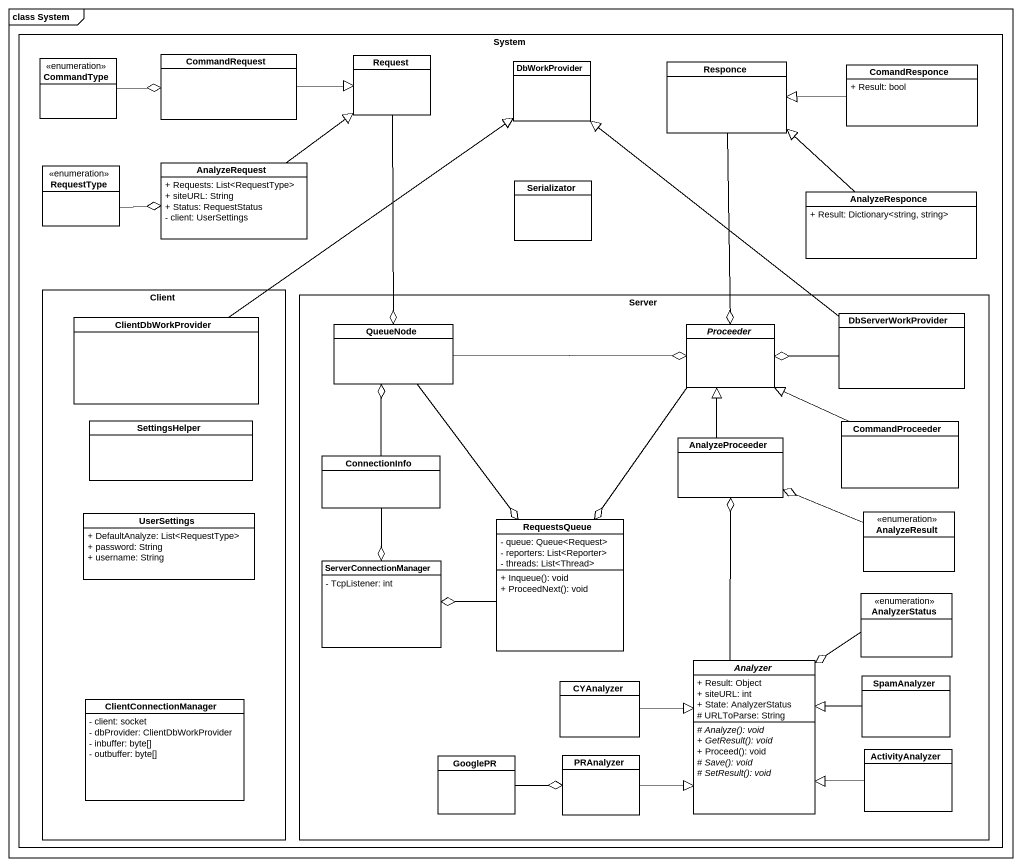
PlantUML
@startuml
mainframe class System
hide circle
hide empty members
skinparam classAttributeIconSize 0
rectangle System {
  enum CommandType
  class CommandRequest
  class Request
  class DbWorkProvider
  class Responce
  class ComandResponce {
    + Result: bool
  }
  enum RequestType
  class AnalyzeRequest {
    + Requests: List<RequestType>
    + siteURL: String
    + Status: RequestStatus
    - client: UserSettings
  }
  class Serializator
  class AnalyzeResponce {
    + Result: Dictionary<string, string>
  }
  rectangle Client {
    class ClientDbWorkProvider
    class SettingsHelper
    class UserSettings {
      + DefaultAnalyze: List<RequestType>
      + password: String
      + username: String
    }
    class ClientConnectionManager {
      - client: socket
      - dbProvider: ClientDbWorkProvider
      - inbuffer: byte[]
      - outbuffer: byte[]
    }
  }
  rectangle Server {
    class QueueNode
    abstract class Proceeder
    class DbServerWorkProvider
    class CommandProceeder
    class ConnectionInfo
    class AnalyzeProceeder
    class RequestsQueue {
      - queue: Queue<Request>
      - reporters: List<Reporter>
      - threads: List<Thread>
      + Inqueue(): void
      + ProceedNext(): void
    }
    enum AnalyzeResult
    class ServerConnectionManager {
      - TcpListener: int
    }
    enum AnalyzerStatus
    class CYAnalyzer
    abstract class Analyzer {
      + Result: Object
      + siteURL: int
      + State: AnalyzerStatus
      # URLToParse: String
      {abstract} # Analyze(): void
      {abstract} + GetResult(): void
      + Proceed(): void
      {abstract} # Save(): void
      {abstract} # SetResult(): void
    }
    class SpamAnalyzer
    class GooglePR
    class PRAnalyzer
    class ActivityAnalyzer
  }
}
CommandType -right-o CommandRequest
CommandRequest -right-|> Request
Request --o QueueNode
Responce --o Proceeder
ComandResponce -left-|> Responce
RequestType -right-o AnalyzeRequest
AnalyzeRequest -up-|> Request
AnalyzeResponce -up-|> Responce
ClientDbWorkProvider -up-|> DbWorkProvider
QueueNode -right-o Proceeder
QueueNode --o RequestsQueue
Proceeder --o RequestsQueue
DbServerWorkProvider -up-|> DbWorkProvider
DbServerWorkProvider -left-o Proceeder
CommandProceeder -left-|> Proceeder
ConnectionInfo -up-o QueueNode
ConnectionInfo --o ServerConnectionManager
AnalyzeProceeder -up-|> Proceeder
RequestsQueue -left-o ServerConnectionManager
AnalyzeResult -left-o AnalyzeProceeder
AnalyzerStatus --o Analyzer
CYAnalyzer -right-|> Analyzer
Analyzer -up-o AnalyzeProceeder
SpamAnalyzer -left-|> Analyzer
GooglePR -right-o PRAnalyzer
PRAnalyzer -right-|> Analyzer
ActivityAnalyzer -left-|> Analyzer
@enduml
